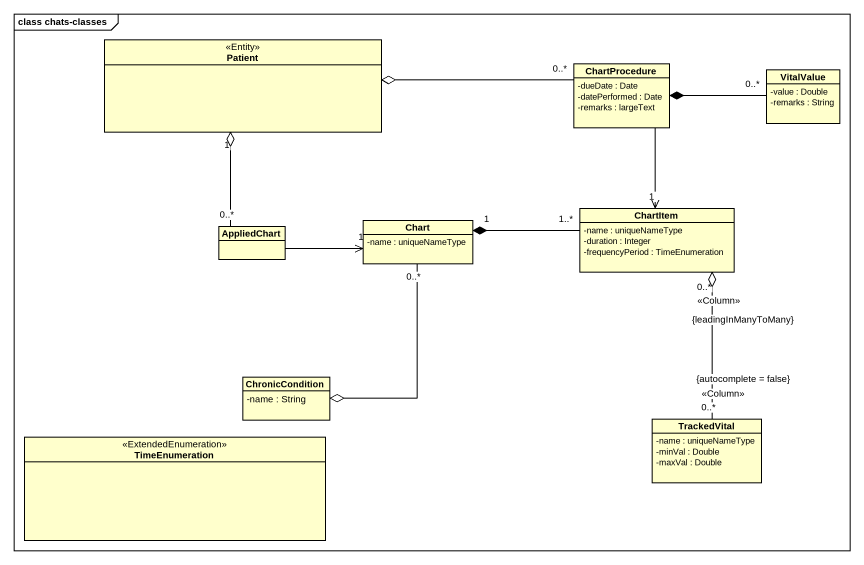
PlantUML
@startuml
mainframe class chats-classes
hide circle
hide empty members
skinparam classAttributeIconSize 0
class Patient <<Entity>>
class ChartProcedure {
  -dueDate : Date
  -datePerformed : Date
  -remarks : largeText
}
class VitalValue {
  -value : Double
  -remarks : String
}
class Chart {
  -name : uniqueNameType
}
class ChartItem {
  -name : uniqueNameType
  -duration : Integer
  -frequencyPeriod : TimeEnumeration
}
class AppliedChart
class ChronicCondition {
  -name : String
}
enum TimeEnumeration <<ExtendedEnumeration>>
class TrackedVital {
  -name : uniqueNameType
  -minVal : Double
  -maxVal : Double
}
Patient o-right- "0..*" ChartProcedure
Patient "1" o-- "0..*" AppliedChart
ChartProcedure *-right- "0..*" VitalValue
ChartProcedure --> "1" ChartItem
Chart "1" *-right- "1..*" ChartItem
ChartItem "0..*\n<<Column>>\n{leadingInManyToMany}" o-- "0..*\n<<Column>>\n{autocomplete = false}" TrackedVital
AppliedChart -right-> "1" Chart
ChronicCondition o-up- "0..*" Chart
@enduml
